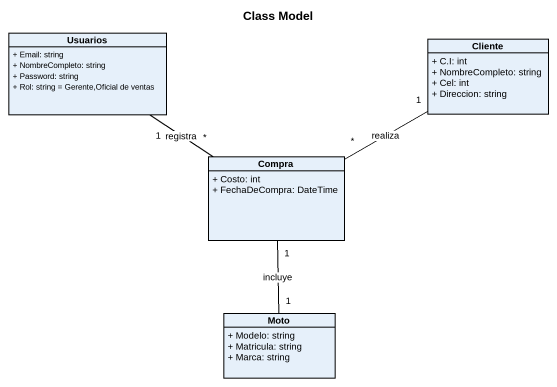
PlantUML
@startuml
title Class Model
hide circle
hide empty members
skinparam classAttributeIconSize 0
class Usuarios {
  + Email: string
  + NombreCompleto: string
  + Password: string
  + Rol: string = Gerente,Oficial de ventas
}
class Cliente {
  + C.I: int
  + NombreCompleto: string
  + Cel: int
  + Direccion: string
}
class Compra {
  + Costo: int
  + FechaDeCompra: DateTime
}
class Moto {
  + Modelo: string
  + Matricula: string
  + Marca: string
}
Usuarios "1" -- "*" Compra : registra
Cliente "1" -left- "*" Compra : realiza
Compra "1" -- "1" Moto : incluye
@enduml
